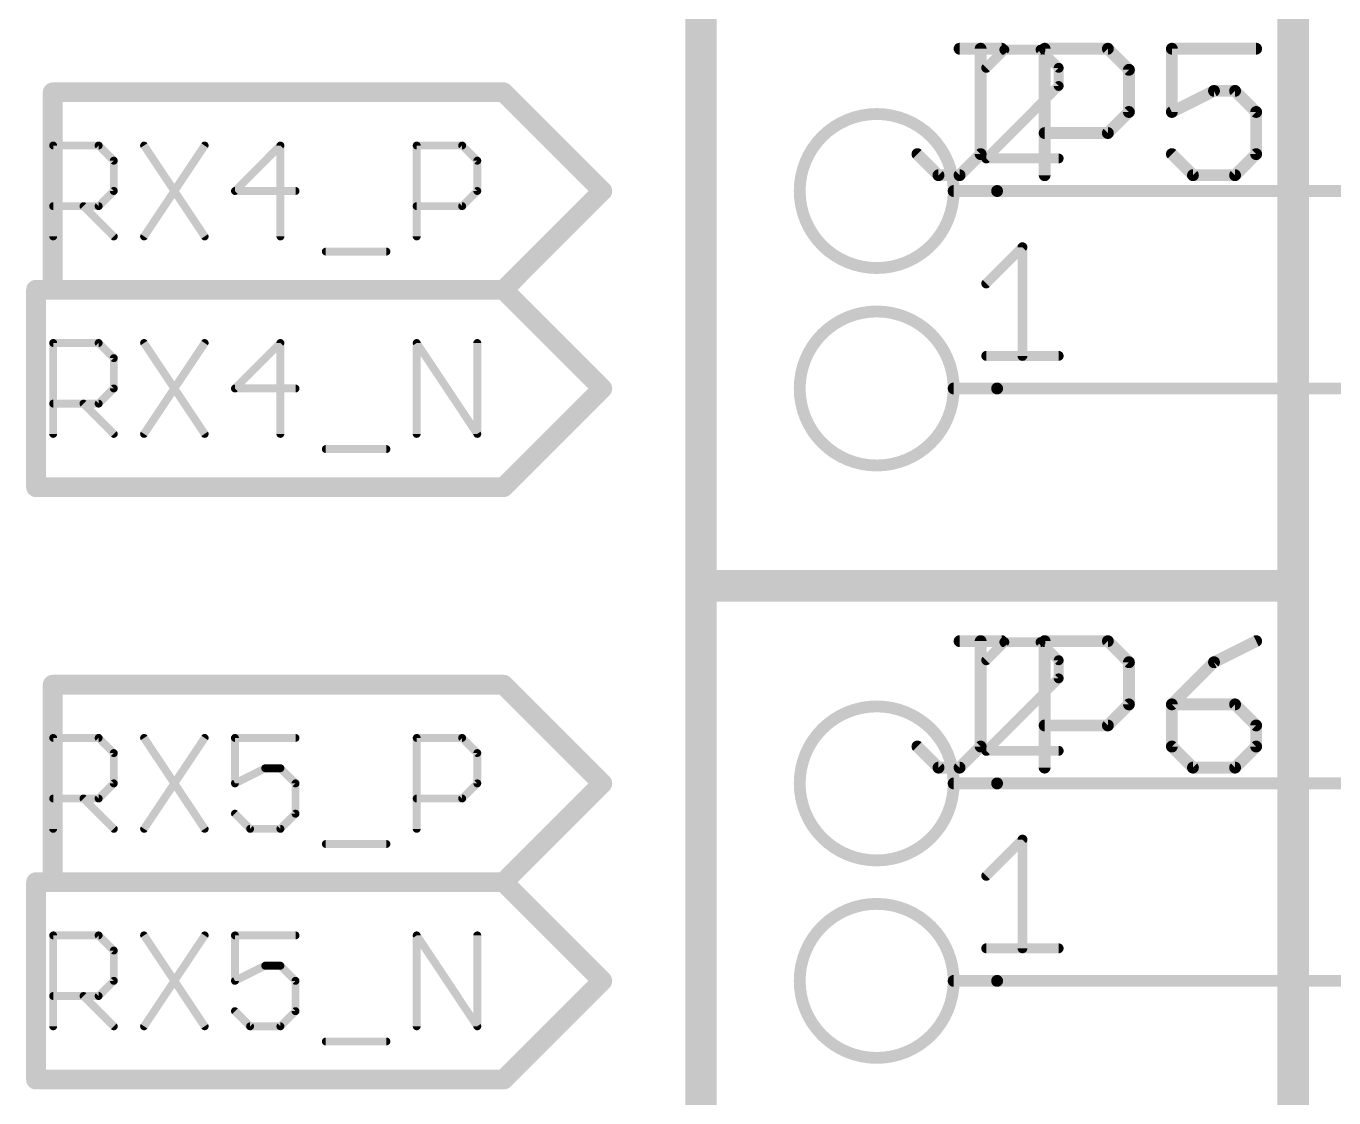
# Model space of a CAD drawing. Extents: x -72 to 265, y -97 to 216.
# Drawn here: x -70.91 to -54.09, y 56.92 to 70.7 of the extents above; entities that cross this region are included whole.
import ezdxf

# ---------------------------------------------------------------- set-up
doc = ezdxf.new("R2010")
doc.units = 0
for name, color, linetype in [('91', 94, 'CONTINUOUS'), ('94', 14, 'CONTINUOUS'), ('95', 251, 'CONTINUOUS')]:
    doc.layers.add(name, color=color, linetype=linetype)

msp = doc.modelspace()

# ---------------------------------------------------------------- linework, layer by layer
at = {"layer": '91', "const_width": 0.1524}
for points in [[(-45.72, 68.58), (-58.42, 68.58)], [(-45.72, 66.04), (-58.42, 66.04)], [(-45.72, 60.96), (-58.42, 60.96)], [(-45.72, 58.42), (-58.42, 58.42)]]:
    msp.add_lwpolyline(points, dxfattribs=at)
at = {"layer": '91', "const_width": 0.0762}
for points in [[(-58.42, 68.6181, 1), (-58.42, 68.5419)], [(-58.42, 66.0781, 1), (-58.42, 66.0019)], [(-58.42, 60.9981, 1), (-58.42, 60.9219)], [(-58.42, 58.4581, 1), (-58.42, 58.3819)]]:
    msp.add_lwpolyline(points, format="xyb", dxfattribs=at)
at = {"layer": '94'}
for points, const_width in [([(-62.23, 71.12), (-62.23, 63.5)], 0.4064), ([(-54.61, 63.5), (-54.61, 71.12)], 0.4064), ([(-58.42, 68.58), (-58.9788, 68.58)], 0.1524), ([(-58.42, 66.04), (-58.9788, 66.04)], 0.1524), ([(-62.23, 63.5), (-54.61, 63.5)], 0.4064), ([(-54.61, 63.5), (-62.23, 63.5)], 0.4064), ([(-62.23, 63.5), (-62.23, 55.88)], 0.4064), ([(-54.61, 55.88), (-54.61, 63.5)], 0.4064), ([(-58.42, 60.96), (-58.9788, 60.96)], 0.1524), ([(-58.42, 58.42), (-58.9788, 58.42)], 0.1524)]:
    msp.add_lwpolyline(points, dxfattribs=dict(at, const_width=const_width))
for points, const_width in [([(-59.9694, 67.5894, 1), (-59.9694, 69.5706, 1), (-59.9694, 67.5894)], 0.1524), ([(-58.9788, 68.6181, 1), (-58.9788, 68.5419)], 0.0762), ([(-58.42, 68.5419, 1), (-58.42, 68.6181)], 0.0762), ([(-59.9694, 65.0494, 1), (-59.9694, 67.0306, 1), (-59.9694, 65.0494)], 0.1524), ([(-58.9788, 66.0781, 1), (-58.9788, 66.0019)], 0.0762), ([(-58.42, 66.0019, 1), (-58.42, 66.0781)], 0.0762), ([(-62.23, 63.6016, 1), (-62.23, 63.3984)], 0.2032), ([(-62.23, 63.6016, 1), (-62.23, 63.3984)], 0.2032), ([(-62.1284, 63.5, 1), (-62.3316, 63.5)], 0.2032), ([(-54.5084, 63.5, 1), (-54.7116, 63.5)], 0.2032), ([(-54.61, 63.3984, 1), (-54.61, 63.6016)], 0.2032), ([(-54.61, 63.3984, 1), (-54.61, 63.6016)], 0.2032), ([(-62.3316, 63.5, 1), (-62.1284, 63.5)], 0.2032), ([(-54.7116, 63.5, 1), (-54.5084, 63.5)], 0.2032), ([(-59.9694, 59.9694, 1), (-59.9694, 61.9506, 1), (-59.9694, 59.9694)], 0.1524), ([(-58.9788, 60.9981, 1), (-58.9788, 60.9219)], 0.0762), ([(-58.42, 60.9219, 1), (-58.42, 60.9981)], 0.0762), ([(-59.9694, 57.4294, 1), (-59.9694, 59.4106, 1), (-59.9694, 57.4294)], 0.1524), ([(-58.9788, 58.4581, 1), (-58.9788, 58.3819)], 0.0762), ([(-58.42, 58.3819, 1), (-58.42, 58.4581)], 0.0762)]:
    msp.add_lwpolyline(points, format="xyb", dxfattribs=dict(at, const_width=const_width))
at = {"layer": '95'}
for points, const_width in [([(-58.9029, 70.4102), (-58.3606, 70.4102)], 0.1524), ([(-58.6318, 69.0544), (-58.6318, 70.4102)], 0.1524), ([(-58.3267, 70.3973), (-58.5597, 70.1643)], 0.127), ([(-57.8606, 70.3973), (-58.3267, 70.3973)], 0.127), ([(-57.6276, 70.1643), (-57.8606, 70.3973)], 0.127), ([(-57.8081, 68.7832), (-57.8081, 70.4102)], 0.1524), ([(-57.8081, 70.4102), (-56.9946, 70.4102)], 0.1524), ([(-56.9946, 70.4102), (-56.7235, 70.139)], 0.1524), ([(-55.0863, 70.4102), (-56.171, 70.4102)], 0.1524), ([(-56.171, 70.4102), (-56.171, 69.5967)], 0.1524), ([(-57.6276, 69.9312), (-57.6276, 70.1643)], 0.127), ([(-56.7235, 70.139), (-56.7235, 69.5967)], 0.1524), ([(-64.77, 69.85), (-70.5731, 69.85)], 0.254), ([(-70.5731, 67.31), (-70.5731, 69.85)], 0.254), ([(-63.5, 68.58), (-64.77, 69.85)], 0.254), ([(-58.5597, 68.9991), (-57.6276, 69.9312)], 0.127), ([(-56.171, 69.5967), (-55.6286, 69.8679)], 0.1524), ([(-55.6286, 69.8679), (-55.3575, 69.8679)], 0.1524), ([(-55.3575, 69.8679), (-55.0863, 69.5967)], 0.1524), ([(-56.7235, 69.5967), (-56.9946, 69.3255)], 0.1524), ([(-55.0863, 69.5967), (-55.0863, 69.0544)], 0.1524), ([(-56.9946, 69.3255), (-57.8081, 69.3255)], 0.1524), ([(-70.5662, 67.9958), (-70.5662, 69.1652)], 0.1016), ([(-70.5662, 69.1652), (-69.9815, 69.1652)], 0.1016), ([(-69.9815, 69.1652), (-69.7866, 68.9703)], 0.1016), ([(-69.3968, 69.1652), (-68.6172, 67.9958)], 0.1016), ([(-68.6172, 69.1652), (-69.3968, 67.9958)], 0.1016), ([(-67.6427, 69.1652), (-68.2274, 68.5805)], 0.1016), ([(-67.6427, 67.9958), (-67.6427, 69.1652)], 0.1016), ([(-65.8886, 67.9958), (-65.8886, 69.1652)], 0.1016), ([(-65.8886, 69.1652), (-65.3039, 69.1652)], 0.1016), ([(-65.3039, 69.1652), (-65.109, 68.9703)], 0.1016), ([(-69.7866, 68.9703), (-69.7866, 68.5805)], 0.1016), ([(-65.109, 68.9703), (-65.109, 68.5805)], 0.1016), ([(-59.4453, 69.0544), (-59.1741, 68.7832)], 0.1524), ([(-58.9029, 68.7832), (-58.6318, 69.0544)], 0.1524), ([(-57.6276, 68.9991), (-58.5597, 68.9991)], 0.127), ([(-55.8998, 68.7832), (-56.171, 69.0544)], 0.1524), ([(-55.0863, 69.0544), (-55.3575, 68.7832)], 0.1524), ([(-59.1741, 68.7832), (-58.9029, 68.7832)], 0.1524), ([(-55.3575, 68.7832), (-55.8998, 68.7832)], 0.1524), ([(-63.5, 68.58), (-64.77, 67.31)], 0.254), ([(-69.7866, 68.5805), (-69.9815, 68.3856)], 0.1016), ([(-68.2274, 68.5805), (-67.4478, 68.5805)], 0.1016), ([(-65.109, 68.5805), (-65.3039, 68.3856)], 0.1016), ([(-69.9815, 68.3856), (-70.5662, 68.3856)], 0.1016), ([(-70.1764, 68.3856), (-69.7866, 67.9958)], 0.1016), ([(-65.3039, 68.3856), (-65.8886, 68.3856)], 0.1016), ([(-67.058, 67.8009), (-66.2784, 67.8009)], 0.1016), ([(-58.5597, 67.3912), (-58.0936, 67.8573)], 0.127), ([(-58.0936, 67.8573), (-58.0936, 66.4591)], 0.127), ([(-64.77, 67.31), (-70.7873, 67.31)], 0.254), ([(-70.7873, 64.77), (-70.7873, 67.31)], 0.254), ([(-64.77, 67.31), (-70.5731, 67.31)], 0.254), ([(-63.5, 66.04), (-64.77, 67.31)], 0.254), ([(-70.5662, 65.4558), (-70.5662, 66.6252)], 0.1016), ([(-70.5662, 66.6252), (-69.9815, 66.6252)], 0.1016), ([(-69.9815, 66.6252), (-69.7866, 66.4303)], 0.1016), ([(-69.3968, 66.6252), (-68.6172, 65.4558)], 0.1016), ([(-68.6172, 66.6252), (-69.3968, 65.4558)], 0.1016), ([(-67.6427, 66.6252), (-68.2274, 66.0405)], 0.1016), ([(-67.6427, 65.4558), (-67.6427, 66.6252)], 0.1016), ([(-65.8886, 65.4558), (-65.8886, 66.6252)], 0.1016), ([(-65.8886, 66.6252), (-65.109, 65.4558)], 0.1016), ([(-65.109, 65.4558), (-65.109, 66.6252)], 0.1016), ([(-69.7866, 66.4303), (-69.7866, 66.0405)], 0.1016), ([(-58.5597, 66.4591), (-57.6276, 66.4591)], 0.127), ([(-63.5, 66.04), (-64.77, 64.77)], 0.254), ([(-69.7866, 66.0405), (-69.9815, 65.8456)], 0.1016), ([(-68.2274, 66.0405), (-67.4478, 66.0405)], 0.1016), ([(-69.9815, 65.8456), (-70.5662, 65.8456)], 0.1016), ([(-70.1764, 65.8456), (-69.7866, 65.4558)], 0.1016), ([(-67.058, 65.2609), (-66.2784, 65.2609)], 0.1016), ([(-64.77, 64.77), (-70.7873, 64.77)], 0.254), ([(-58.9029, 62.7902), (-58.3606, 62.7902)], 0.1524), ([(-58.6318, 61.4344), (-58.6318, 62.7902)], 0.1524), ([(-58.3267, 62.7773), (-58.5597, 62.5443)], 0.127), ([(-57.8606, 62.7773), (-58.3267, 62.7773)], 0.127), ([(-57.6276, 62.5443), (-57.8606, 62.7773)], 0.127), ([(-57.8081, 61.1632), (-57.8081, 62.7902)], 0.1524), ([(-57.8081, 62.7902), (-56.9946, 62.7902)], 0.1524), ([(-56.9946, 62.7902), (-56.7235, 62.519)], 0.1524), ([(-55.0863, 62.7902), (-55.6286, 62.519)], 0.1524), ([(-57.6276, 62.3112), (-57.6276, 62.5443)], 0.127), ([(-56.7235, 62.519), (-56.7235, 61.9767)], 0.1524), ([(-55.6286, 62.519), (-56.171, 61.9767)], 0.1524), ([(-64.77, 62.23), (-70.5731, 62.23)], 0.254), ([(-70.5731, 59.69), (-70.5731, 62.23)], 0.254), ([(-63.5, 60.96), (-64.77, 62.23)], 0.254), ([(-58.5597, 61.3791), (-57.6276, 62.3112)], 0.127), ([(-56.7235, 61.9767), (-56.9946, 61.7055)], 0.1524), ([(-56.171, 61.9767), (-56.171, 61.4344)], 0.1524), ([(-55.3575, 61.9767), (-56.171, 61.9767)], 0.1524), ([(-55.0863, 61.7055), (-55.3575, 61.9767)], 0.1524), ([(-56.9946, 61.7055), (-57.8081, 61.7055)], 0.1524), ([(-55.0863, 61.4344), (-55.0863, 61.7055)], 0.1524), ([(-70.5662, 60.3758), (-70.5662, 61.5452)], 0.1016), ([(-70.5662, 61.5452), (-69.9815, 61.5452)], 0.1016), ([(-69.9815, 61.5452), (-69.7866, 61.3503)], 0.1016), ([(-69.3968, 61.5452), (-68.6172, 60.3758)], 0.1016), ([(-68.6172, 61.5452), (-69.3968, 60.3758)], 0.1016), ([(-67.4478, 61.5452), (-68.2274, 61.5452)], 0.1016), ([(-68.2274, 61.5452), (-68.2274, 60.9605)], 0.1016), ([(-65.8886, 60.3758), (-65.8886, 61.5452)], 0.1016), ([(-65.8886, 61.5452), (-65.3039, 61.5452)], 0.1016), ([(-65.3039, 61.5452), (-65.109, 61.3503)], 0.1016), ([(-59.4453, 61.4344), (-59.1741, 61.1632)], 0.1524), ([(-58.9029, 61.1632), (-58.6318, 61.4344)], 0.1524), ([(-57.6276, 61.3791), (-58.5597, 61.3791)], 0.127), ([(-56.171, 61.4344), (-55.8998, 61.1632)], 0.1524), ([(-55.3575, 61.1632), (-55.0863, 61.4344)], 0.1524), ([(-69.7866, 61.3503), (-69.7866, 60.9605)], 0.1016), ([(-65.109, 61.3503), (-65.109, 60.9605)], 0.1016), ([(-68.2274, 60.9605), (-67.8376, 61.1554)], 0.1016), ([(-67.8376, 61.1554), (-67.6427, 61.1554)], 0.1016), ([(-67.6427, 61.1554), (-67.4478, 60.9605)], 0.1016), ([(-63.5, 60.96), (-64.77, 59.69)], 0.254), ([(-59.1741, 61.1632), (-58.9029, 61.1632)], 0.1524), ([(-55.8998, 61.1632), (-55.3575, 61.1632)], 0.1524), ([(-69.7866, 60.9605), (-69.9815, 60.7656)], 0.1016), ([(-67.4478, 60.9605), (-67.4478, 60.5707)], 0.1016), ([(-65.109, 60.9605), (-65.3039, 60.7656)], 0.1016), ([(-69.9815, 60.7656), (-70.5662, 60.7656)], 0.1016), ([(-70.1764, 60.7656), (-69.7866, 60.3758)], 0.1016), ([(-65.3039, 60.7656), (-65.8886, 60.7656)], 0.1016), ([(-68.0325, 60.3758), (-68.2274, 60.5707)], 0.1016), ([(-67.4478, 60.5707), (-67.6427, 60.3758)], 0.1016), ([(-67.6427, 60.3758), (-68.0325, 60.3758)], 0.1016), ([(-58.5597, 59.7712), (-58.0936, 60.2373)], 0.127), ([(-58.0936, 60.2373), (-58.0936, 58.8391)], 0.127), ([(-67.058, 60.1809), (-66.2784, 60.1809)], 0.1016), ([(-64.77, 59.69), (-70.7873, 59.69)], 0.254), ([(-70.7873, 57.15), (-70.7873, 59.69)], 0.254), ([(-64.77, 59.69), (-70.5731, 59.69)], 0.254), ([(-63.5, 58.42), (-64.77, 59.69)], 0.254), ([(-70.5662, 57.8358), (-70.5662, 59.0052)], 0.1016), ([(-70.5662, 59.0052), (-69.9815, 59.0052)], 0.1016), ([(-69.9815, 59.0052), (-69.7866, 58.8103)], 0.1016), ([(-69.3968, 59.0052), (-68.6172, 57.8358)], 0.1016), ([(-68.6172, 59.0052), (-69.3968, 57.8358)], 0.1016), ([(-67.4478, 59.0052), (-68.2274, 59.0052)], 0.1016), ([(-68.2274, 59.0052), (-68.2274, 58.4205)], 0.1016), ([(-65.8886, 57.8358), (-65.8886, 59.0052)], 0.1016), ([(-65.8886, 59.0052), (-65.109, 57.8358)], 0.1016), ([(-65.109, 57.8358), (-65.109, 59.0052)], 0.1016), ([(-58.5597, 58.8391), (-57.6276, 58.8391)], 0.127), ([(-69.7866, 58.8103), (-69.7866, 58.4205)], 0.1016), ([(-68.2274, 58.4205), (-67.8376, 58.6154)], 0.1016), ([(-67.8376, 58.6154), (-67.6427, 58.6154)], 0.1016), ([(-67.6427, 58.6154), (-67.4478, 58.4205)], 0.1016), ([(-69.7866, 58.4205), (-69.9815, 58.2256)], 0.1016), ([(-67.4478, 58.4205), (-67.4478, 58.0307)], 0.1016), ([(-63.5, 58.42), (-64.77, 57.15)], 0.254), ([(-69.9815, 58.2256), (-70.5662, 58.2256)], 0.1016), ([(-70.1764, 58.2256), (-69.7866, 57.8358)], 0.1016), ([(-68.0325, 57.8358), (-68.2274, 58.0307)], 0.1016), ([(-67.4478, 58.0307), (-67.6427, 57.8358)], 0.1016), ([(-67.6427, 57.8358), (-68.0325, 57.8358)], 0.1016), ([(-67.058, 57.6409), (-66.2784, 57.6409)], 0.1016), ([(-64.77, 57.15), (-70.7873, 57.15)], 0.254)]:
    msp.add_lwpolyline(points, dxfattribs=dict(at, const_width=const_width))
for points, const_width in [([(-58.9029, 70.4483, 1), (-58.9029, 70.3721)], 0.0762), ([(-58.5937, 70.4102, 1), (-58.6699, 70.4102)], 0.0762), ([(-58.3606, 70.3721, 1), (-58.3606, 70.4483)], 0.0762), ([(-58.3267, 70.429, 1), (-58.3267, 70.3655)], 0.0635), ([(-58.3042, 70.3748, 1), (-58.3491, 70.4197)], 0.0635), ([(-57.8382, 70.4197, 1), (-57.8831, 70.3748)], 0.0635), ([(-57.8606, 70.3655, 1), (-57.8606, 70.429)], 0.0635), ([(-57.77, 70.4102, 1), (-57.8462, 70.4102)], 0.0762), ([(-57.8081, 70.4483, 1), (-57.8081, 70.3721)], 0.0762), ([(-56.9677, 70.4371, 1), (-57.0216, 70.3832)], 0.0762), ([(-56.9946, 70.3721, 1), (-56.9946, 70.4483)], 0.0762), ([(-56.171, 70.4483, 1), (-56.171, 70.3721)], 0.0762), ([(-56.1329, 70.4102, 1), (-56.2091, 70.4102)], 0.0762), ([(-55.0863, 70.3721, 1), (-55.0863, 70.4483)], 0.0762), ([(-58.5822, 70.1867, 1), (-58.5372, 70.1418)], 0.0635), ([(-57.5958, 70.1643, 1), (-57.6593, 70.1643)], 0.0635), ([(-57.65, 70.1418, 1), (-57.6051, 70.1867)], 0.0635), ([(-56.6854, 70.139, 1), (-56.7616, 70.139)], 0.0762), ([(-56.7504, 70.1121, 1), (-56.6965, 70.166)], 0.0762), ([(-70.5731, 69.9135, 1), (-70.5731, 69.7865)], 0.127), ([(-70.5096, 69.85, 1), (-70.6366, 69.85)], 0.127), ([(-64.7251, 69.8949, 1), (-64.8149, 69.8051)], 0.127), ([(-64.77, 69.7865, 1), (-64.77, 69.9135)], 0.127), ([(-57.6593, 69.9312, 1), (-57.5958, 69.9312)], 0.0635), ([(-57.6051, 69.9088, 1), (-57.65, 69.9537)], 0.0635), ([(-55.6286, 69.906, 1), (-55.6286, 69.8298)], 0.0762), ([(-55.6116, 69.8338, 1), (-55.6457, 69.9019)], 0.0762), ([(-55.3305, 69.8948, 1), (-55.3844, 69.8409)], 0.0762), ([(-55.3575, 69.8298, 1), (-55.3575, 69.906)], 0.0762), ([(-56.6965, 69.5698, 1), (-56.7504, 69.6236)], 0.0762), ([(-56.188, 69.6308, 1), (-56.1539, 69.5626)], 0.0762), ([(-55.0482, 69.5967, 1), (-55.1244, 69.5967)], 0.0762), ([(-56.7616, 69.5967, 1), (-56.6854, 69.5967)], 0.0762), ([(-56.2091, 69.5967, 1), (-56.1329, 69.5967)], 0.0762), ([(-55.1132, 69.5698, 1), (-55.0594, 69.6236)], 0.0762), ([(-57.8081, 69.3636, 1), (-57.8081, 69.2874)], 0.0762), ([(-57.0216, 69.3525, 1), (-56.9677, 69.2986)], 0.0762), ([(-56.9946, 69.2874, 1), (-56.9946, 69.3636)], 0.0762), ([(-70.5408, 69.1652, 1), (-70.5916, 69.1652)], 0.0508), ([(-70.5662, 69.1906, 1), (-70.5662, 69.1398)], 0.0508), ([(-69.9635, 69.1832, 1), (-69.9995, 69.1472)], 0.0508), ([(-69.9815, 69.1398, 1), (-69.9815, 69.1906)], 0.0508), ([(-69.3757, 69.1793, 1), (-69.4179, 69.1511)], 0.0508), ([(-68.5961, 69.1511, 1), (-68.6383, 69.1793)], 0.0508), ([(-67.6173, 69.1652, 1), (-67.6681, 69.1652)], 0.0508), ([(-67.6247, 69.1472, 1), (-67.6607, 69.1832)], 0.0508), ([(-65.8632, 69.1652, 1), (-65.914, 69.1652)], 0.0508), ([(-65.8886, 69.1906, 1), (-65.8886, 69.1398)], 0.0508), ([(-65.286, 69.1832, 1), (-65.3219, 69.1472)], 0.0508), ([(-65.3039, 69.1398, 1), (-65.3039, 69.1906)], 0.0508), ([(-69.7612, 68.9703, 1), (-69.812, 68.9703)], 0.0508), ([(-69.8046, 68.9523, 1), (-69.7686, 68.9883)], 0.0508), ([(-65.0836, 68.9703, 1), (-65.1344, 68.9703)], 0.0508), ([(-65.127, 68.9523, 1), (-65.0911, 68.9883)], 0.0508), ([(-59.4183, 69.0813, 1), (-59.4722, 69.0274)], 0.0762), ([(-58.6699, 69.0544, 1), (-58.5937, 69.0544)], 0.0762), ([(-58.6048, 69.0274, 1), (-58.6587, 69.0813)], 0.0762), ([(-58.5597, 69.0309, 1), (-58.5597, 68.9673)], 0.0635), ([(-58.5822, 69.0216, 1), (-58.5372, 68.9766)], 0.0635), ([(-57.6276, 68.9673, 1), (-57.6276, 69.0309)], 0.0635), ([(-56.144, 69.0813, 1), (-56.1979, 69.0274)], 0.0762), ([(-55.1244, 69.0544, 1), (-55.0482, 69.0544)], 0.0762), ([(-55.0594, 69.0274, 1), (-55.1132, 69.0813)], 0.0762), ([(-59.1741, 68.8213, 1), (-59.1741, 68.7451)], 0.0762), ([(-59.2011, 68.7563, 1), (-59.1472, 68.8101)], 0.0762), ([(-58.9299, 68.8101, 1), (-58.876, 68.7563)], 0.0762), ([(-58.9029, 68.7451, 1), (-58.9029, 68.8213)], 0.0762), ([(-55.8998, 68.8213, 1), (-55.8998, 68.7451)], 0.0762), ([(-55.9267, 68.7563, 1), (-55.8729, 68.8101)], 0.0762), ([(-55.3844, 68.8101, 1), (-55.3305, 68.7563)], 0.0762), ([(-55.3575, 68.7451, 1), (-55.3575, 68.8213)], 0.0762), ([(-63.4551, 68.5351, 1), (-63.5449, 68.6249)], 0.127), ([(-63.5449, 68.5351, 1), (-63.4551, 68.6249)], 0.127), ([(-57.8462, 68.7832, 1), (-57.77, 68.7832)], 0.0762), ([(-69.812, 68.5805, 1), (-69.7612, 68.5805)], 0.0508), ([(-69.7686, 68.5625, 1), (-69.8046, 68.5985)], 0.0508), ([(-68.2454, 68.5985, 1), (-68.2094, 68.5625)], 0.0508), ([(-68.2274, 68.6059, 1), (-68.2274, 68.5551)], 0.0508), ([(-67.4478, 68.5551, 1), (-67.4478, 68.6059)], 0.0508), ([(-65.1344, 68.5805, 1), (-65.0836, 68.5805)], 0.0508), ([(-65.0911, 68.5625, 1), (-65.127, 68.5985)], 0.0508), ([(-70.5662, 68.411, 1), (-70.5662, 68.3602)], 0.0508), ([(-70.1584, 68.4036, 1), (-70.1944, 68.3676)], 0.0508), ([(-69.9995, 68.4036, 1), (-69.9635, 68.3676)], 0.0508), ([(-69.9815, 68.3602, 1), (-69.9815, 68.411)], 0.0508), ([(-65.8886, 68.411, 1), (-65.8886, 68.3602)], 0.0508), ([(-65.3219, 68.4036, 1), (-65.286, 68.3676)], 0.0508), ([(-65.3039, 68.3602, 1), (-65.3039, 68.411)], 0.0508), ([(-70.5916, 67.9958, 1), (-70.5408, 67.9958)], 0.0508), ([(-69.8046, 67.9778, 1), (-69.7686, 68.0138)], 0.0508), ([(-69.4179, 68.0099, 1), (-69.3757, 67.9817)], 0.0508), ([(-68.6383, 67.9817, 1), (-68.5961, 68.0099)], 0.0508), ([(-67.6681, 67.9958, 1), (-67.6173, 67.9958)], 0.0508), ([(-65.914, 67.9958, 1), (-65.8632, 67.9958)], 0.0508), ([(-67.058, 67.8263, 1), (-67.058, 67.7755)], 0.0508), ([(-66.2784, 67.7755, 1), (-66.2784, 67.8263)], 0.0508), ([(-58.0619, 67.8573, 1), (-58.1254, 67.8573)], 0.0635), ([(-58.0712, 67.8348, 1), (-58.1161, 67.8797)], 0.0635), ([(-70.7873, 67.3735, 1), (-70.7873, 67.2465)], 0.127), ([(-70.7238, 67.31, 1), (-70.8508, 67.31)], 0.127), ([(-70.5731, 67.3735, 1), (-70.5731, 67.2465)], 0.127), ([(-70.6366, 67.31, 1), (-70.5096, 67.31)], 0.127), ([(-64.7251, 67.3549, 1), (-64.8149, 67.2651)], 0.127), ([(-64.8149, 67.3549, 1), (-64.7251, 67.2651)], 0.127), ([(-64.77, 67.2465, 1), (-64.77, 67.3735)], 0.127), ([(-64.77, 67.2465, 1), (-64.77, 67.3735)], 0.127), ([(-58.5822, 67.4137, 1), (-58.5372, 67.3688)], 0.0635), ([(-70.5408, 66.6252, 1), (-70.5916, 66.6252)], 0.0508), ([(-70.5662, 66.6506, 1), (-70.5662, 66.5998)], 0.0508), ([(-69.9635, 66.6432, 1), (-69.9995, 66.6072)], 0.0508), ([(-69.9815, 66.5998, 1), (-69.9815, 66.6506)], 0.0508), ([(-69.3757, 66.6393, 1), (-69.4179, 66.6111)], 0.0508), ([(-68.5961, 66.6111, 1), (-68.6383, 66.6393)], 0.0508), ([(-67.6173, 66.6252, 1), (-67.6681, 66.6252)], 0.0508), ([(-67.6247, 66.6072, 1), (-67.6607, 66.6432)], 0.0508), ([(-65.8632, 66.6252, 1), (-65.914, 66.6252)], 0.0508), ([(-65.8675, 66.6393, 1), (-65.9097, 66.6111)], 0.0508), ([(-65.0836, 66.6252, 1), (-65.1344, 66.6252)], 0.0508), ([(-69.7612, 66.4303, 1), (-69.812, 66.4303)], 0.0508), ([(-69.8046, 66.4123, 1), (-69.7686, 66.4483)], 0.0508), ([(-58.5597, 66.4909, 1), (-58.5597, 66.4274)], 0.0635), ([(-58.1254, 66.4591, 1), (-58.0619, 66.4591)], 0.0635), ([(-57.6276, 66.4274, 1), (-57.6276, 66.4909)], 0.0635), ([(-63.4551, 65.9951, 1), (-63.5449, 66.0849)], 0.127), ([(-63.5449, 65.9951, 1), (-63.4551, 66.0849)], 0.127), ([(-69.812, 66.0405, 1), (-69.7612, 66.0405)], 0.0508), ([(-69.7686, 66.0225, 1), (-69.8046, 66.0585)], 0.0508), ([(-68.2454, 66.0585, 1), (-68.2094, 66.0225)], 0.0508), ([(-68.2274, 66.0659, 1), (-68.2274, 66.0151)], 0.0508), ([(-67.4478, 66.0151, 1), (-67.4478, 66.0659)], 0.0508), ([(-70.5662, 65.871, 1), (-70.5662, 65.8202)], 0.0508), ([(-70.1584, 65.8636, 1), (-70.1944, 65.8276)], 0.0508), ([(-69.9995, 65.8636, 1), (-69.9635, 65.8276)], 0.0508), ([(-69.9815, 65.8202, 1), (-69.9815, 65.871)], 0.0508), ([(-70.5916, 65.4558, 1), (-70.5408, 65.4558)], 0.0508), ([(-69.8046, 65.4378, 1), (-69.7686, 65.4738)], 0.0508), ([(-69.4179, 65.4699, 1), (-69.3757, 65.4417)], 0.0508), ([(-68.6383, 65.4417, 1), (-68.5961, 65.4699)], 0.0508), ([(-67.6681, 65.4558, 1), (-67.6173, 65.4558)], 0.0508), ([(-65.914, 65.4558, 1), (-65.8632, 65.4558)], 0.0508), ([(-65.1344, 65.4558, 1), (-65.0836, 65.4558)], 0.0508), ([(-65.1301, 65.4417, 1), (-65.0879, 65.4699)], 0.0508), ([(-67.058, 65.2863, 1), (-67.058, 65.2355)], 0.0508), ([(-66.2784, 65.2355, 1), (-66.2784, 65.2863)], 0.0508), ([(-70.7873, 64.8335, 1), (-70.7873, 64.7065)], 0.127), ([(-70.8508, 64.77, 1), (-70.7238, 64.77)], 0.127), ([(-64.8149, 64.8149, 1), (-64.7251, 64.7251)], 0.127), ([(-64.77, 64.7065, 1), (-64.77, 64.8335)], 0.127), ([(-58.9029, 62.8283, 1), (-58.9029, 62.7521)], 0.0762), ([(-58.5937, 62.7902, 1), (-58.6699, 62.7902)], 0.0762), ([(-58.3606, 62.7521, 1), (-58.3606, 62.8283)], 0.0762), ([(-58.3267, 62.809, 1), (-58.3267, 62.7455)], 0.0635), ([(-58.3042, 62.7548, 1), (-58.3491, 62.7997)], 0.0635), ([(-57.8382, 62.7997, 1), (-57.8831, 62.7548)], 0.0635), ([(-57.8606, 62.7455, 1), (-57.8606, 62.809)], 0.0635), ([(-57.77, 62.7902, 1), (-57.8462, 62.7902)], 0.0762), ([(-57.8081, 62.8283, 1), (-57.8081, 62.7521)], 0.0762), ([(-56.9677, 62.8171, 1), (-57.0216, 62.7632)], 0.0762), ([(-56.9946, 62.7521, 1), (-56.9946, 62.8283)], 0.0762), ([(-55.0693, 62.7561, 1), (-55.1033, 62.8243)], 0.0762), ([(-57.5958, 62.5443, 1), (-57.6593, 62.5443)], 0.0635), ([(-58.5822, 62.5667, 1), (-58.5372, 62.5218)], 0.0635), ([(-57.65, 62.5218, 1), (-57.6051, 62.5667)], 0.0635), ([(-56.6854, 62.519, 1), (-56.7616, 62.519)], 0.0762), ([(-56.7504, 62.4921, 1), (-56.6965, 62.546)], 0.0762), ([(-55.6457, 62.5531, 1), (-55.6116, 62.4849)], 0.0762), ([(-55.6017, 62.4921, 1), (-55.6556, 62.546)], 0.0762), ([(-70.5731, 62.2935, 1), (-70.5731, 62.1665)], 0.127), ([(-70.5096, 62.23, 1), (-70.6366, 62.23)], 0.127), ([(-64.7251, 62.2749, 1), (-64.8149, 62.1851)], 0.127), ([(-64.77, 62.1665, 1), (-64.77, 62.2935)], 0.127), ([(-57.6593, 62.3112, 1), (-57.5958, 62.3112)], 0.0635), ([(-57.6051, 62.2888, 1), (-57.65, 62.3337)], 0.0635), ([(-56.7616, 61.9767, 1), (-56.6854, 61.9767)], 0.0762), ([(-56.6965, 61.9498, 1), (-56.7504, 62.0036)], 0.0762), ([(-56.1329, 61.9767, 1), (-56.2091, 61.9767)], 0.0762), ([(-56.171, 62.0148, 1), (-56.171, 61.9386)], 0.0762), ([(-56.1979, 62.0036, 1), (-56.144, 61.9498)], 0.0762), ([(-55.3305, 62.0036, 1), (-55.3844, 61.9498)], 0.0762), ([(-55.3575, 61.9386, 1), (-55.3575, 62.0148)], 0.0762), ([(-57.8081, 61.7436, 1), (-57.8081, 61.6674)], 0.0762), ([(-57.0216, 61.7325, 1), (-56.9677, 61.6786)], 0.0762), ([(-56.9946, 61.6674, 1), (-56.9946, 61.7436)], 0.0762), ([(-55.0482, 61.7055, 1), (-55.1244, 61.7055)], 0.0762), ([(-55.1132, 61.6786, 1), (-55.0594, 61.7325)], 0.0762), ([(-70.5408, 61.5452, 1), (-70.5916, 61.5452)], 0.0508), ([(-70.5662, 61.5706, 1), (-70.5662, 61.5198)], 0.0508), ([(-69.9635, 61.5632, 1), (-69.9995, 61.5272)], 0.0508), ([(-69.9815, 61.5198, 1), (-69.9815, 61.5706)], 0.0508), ([(-69.3757, 61.5593, 1), (-69.4179, 61.5311)], 0.0508), ([(-68.5961, 61.5311, 1), (-68.6383, 61.5593)], 0.0508), ([(-68.2274, 61.5706, 1), (-68.2274, 61.5198)], 0.0508), ([(-68.202, 61.5452, 1), (-68.2528, 61.5452)], 0.0508), ([(-67.4478, 61.5198, 1), (-67.4478, 61.5706)], 0.0508), ([(-65.8632, 61.5452, 1), (-65.914, 61.5452)], 0.0508), ([(-65.8886, 61.5706, 1), (-65.8886, 61.5198)], 0.0508), ([(-65.286, 61.5632, 1), (-65.3219, 61.5272)], 0.0508), ([(-65.3039, 61.5198, 1), (-65.3039, 61.5706)], 0.0508), ([(-59.4183, 61.4613, 1), (-59.4722, 61.4074)], 0.0762), ([(-58.6699, 61.4344, 1), (-58.5937, 61.4344)], 0.0762), ([(-58.6048, 61.4074, 1), (-58.6587, 61.4613)], 0.0762), ([(-58.5822, 61.4016, 1), (-58.5372, 61.3566)], 0.0635), ([(-58.5597, 61.4109, 1), (-58.5597, 61.3473)], 0.0635), ([(-57.6276, 61.3473, 1), (-57.6276, 61.4109)], 0.0635), ([(-56.144, 61.4613, 1), (-56.1979, 61.4074)], 0.0762), ([(-56.2091, 61.4344, 1), (-56.1329, 61.4344)], 0.0762), ([(-55.1244, 61.4344, 1), (-55.0482, 61.4344)], 0.0762), ([(-55.0594, 61.4074, 1), (-55.1132, 61.4613)], 0.0762), ([(-69.7612, 61.3503, 1), (-69.812, 61.3503)], 0.0508), ([(-69.8046, 61.3323, 1), (-69.7686, 61.3683)], 0.0508), ([(-65.0836, 61.3503, 1), (-65.1344, 61.3503)], 0.0508), ([(-65.127, 61.3323, 1), (-65.0911, 61.3683)], 0.0508), ([(-67.8376, 61.1808, 1), (-67.8376, 61.13)], 0.0508), ([(-67.8262, 61.1327, 1), (-67.849, 61.1781)], 0.0508), ([(-67.6247, 61.1734, 1), (-67.6607, 61.1374)], 0.0508), ([(-67.6427, 61.13, 1), (-67.6427, 61.1808)], 0.0508), ([(-63.4551, 60.9151, 1), (-63.5449, 61.0049)], 0.127), ([(-59.1741, 61.2013, 1), (-59.1741, 61.1251)], 0.0762), ([(-59.2011, 61.1363, 1), (-59.1472, 61.1901)], 0.0762), ([(-58.9299, 61.1901, 1), (-58.876, 61.1363)], 0.0762), ([(-58.9029, 61.1251, 1), (-58.9029, 61.2013)], 0.0762), ([(-57.8462, 61.1632, 1), (-57.77, 61.1632)], 0.0762), ([(-55.8998, 61.2013, 1), (-55.8998, 61.1251)], 0.0762), ([(-55.9267, 61.1363, 1), (-55.8729, 61.1901)], 0.0762), ([(-55.3844, 61.1901, 1), (-55.3305, 61.1363)], 0.0762), ([(-55.3575, 61.1251, 1), (-55.3575, 61.2013)], 0.0762), ([(-69.812, 60.9605, 1), (-69.7612, 60.9605)], 0.0508), ([(-69.7686, 60.9425, 1), (-69.8046, 60.9785)], 0.0508), ([(-68.2388, 60.9832, 1), (-68.216, 60.9378)], 0.0508), ([(-68.2528, 60.9605, 1), (-68.202, 60.9605)], 0.0508), ([(-67.4224, 60.9605, 1), (-67.4732, 60.9605)], 0.0508), ([(-67.4658, 60.9425, 1), (-67.4298, 60.9785)], 0.0508), ([(-65.1344, 60.9605, 1), (-65.0836, 60.9605)], 0.0508), ([(-65.0911, 60.9425, 1), (-65.127, 60.9785)], 0.0508), ([(-63.5449, 60.9151, 1), (-63.4551, 61.0049)], 0.127), ([(-70.5662, 60.791, 1), (-70.5662, 60.7402)], 0.0508), ([(-70.1584, 60.7836, 1), (-70.1944, 60.7476)], 0.0508), ([(-69.9995, 60.7836, 1), (-69.9635, 60.7476)], 0.0508), ([(-69.9815, 60.7402, 1), (-69.9815, 60.791)], 0.0508), ([(-65.8886, 60.791, 1), (-65.8886, 60.7402)], 0.0508), ([(-65.3219, 60.7836, 1), (-65.286, 60.7476)], 0.0508), ([(-65.3039, 60.7402, 1), (-65.3039, 60.791)], 0.0508), ([(-68.2094, 60.5887, 1), (-68.2454, 60.5527)], 0.0508), ([(-67.4732, 60.5707, 1), (-67.4224, 60.5707)], 0.0508), ([(-67.4298, 60.5527, 1), (-67.4658, 60.5887)], 0.0508), ([(-69.8046, 60.3578, 1), (-69.7686, 60.3938)], 0.0508), ([(-69.4179, 60.3899, 1), (-69.3757, 60.3617)], 0.0508), ([(-68.6383, 60.3617, 1), (-68.5961, 60.3899)], 0.0508), ([(-68.0325, 60.4012, 1), (-68.0325, 60.3504)], 0.0508), ([(-68.0505, 60.3578, 1), (-68.0145, 60.3938)], 0.0508), ([(-67.6607, 60.3938, 1), (-67.6247, 60.3578)], 0.0508), ([(-67.6427, 60.3504, 1), (-67.6427, 60.4012)], 0.0508), ([(-70.5916, 60.3758, 1), (-70.5408, 60.3758)], 0.0508), ([(-65.914, 60.3758, 1), (-65.8632, 60.3758)], 0.0508), ([(-58.0619, 60.2373, 1), (-58.1254, 60.2373)], 0.0635), ([(-58.0712, 60.2148, 1), (-58.1161, 60.2597)], 0.0635), ([(-67.058, 60.2063, 1), (-67.058, 60.1555)], 0.0508), ([(-66.2784, 60.1555, 1), (-66.2784, 60.2063)], 0.0508), ([(-70.7873, 59.7535, 1), (-70.7873, 59.6265)], 0.127), ([(-70.7238, 59.69, 1), (-70.8508, 59.69)], 0.127), ([(-70.5731, 59.7535, 1), (-70.5731, 59.6265)], 0.127), ([(-70.6366, 59.69, 1), (-70.5096, 59.69)], 0.127), ([(-64.7251, 59.7349, 1), (-64.8149, 59.6451)], 0.127), ([(-64.8149, 59.7349, 1), (-64.7251, 59.6451)], 0.127), ([(-64.77, 59.6265, 1), (-64.77, 59.7535)], 0.127), ([(-64.77, 59.6265, 1), (-64.77, 59.7535)], 0.127), ([(-58.5822, 59.7937, 1), (-58.5372, 59.7488)], 0.0635), ([(-70.5408, 59.0052, 1), (-70.5916, 59.0052)], 0.0508), ([(-70.5662, 59.0306, 1), (-70.5662, 58.9798)], 0.0508), ([(-69.9635, 59.0232, 1), (-69.9995, 58.9872)], 0.0508), ([(-69.9815, 58.9798, 1), (-69.9815, 59.0306)], 0.0508), ([(-69.3757, 59.0193, 1), (-69.4179, 58.9911)], 0.0508), ([(-68.5961, 58.9911, 1), (-68.6383, 59.0193)], 0.0508), ([(-68.2274, 59.0306, 1), (-68.2274, 58.9798)], 0.0508), ([(-68.202, 59.0052, 1), (-68.2528, 59.0052)], 0.0508), ([(-67.4478, 58.9798, 1), (-67.4478, 59.0306)], 0.0508), ([(-65.8632, 59.0052, 1), (-65.914, 59.0052)], 0.0508), ([(-65.8675, 59.0193, 1), (-65.9097, 58.9911)], 0.0508), ([(-65.0836, 59.0052, 1), (-65.1344, 59.0052)], 0.0508), ([(-58.5597, 58.8709, 1), (-58.5597, 58.8073)], 0.0635), ([(-57.6276, 58.8073, 1), (-57.6276, 58.8709)], 0.0635), ([(-69.7612, 58.8103, 1), (-69.812, 58.8103)], 0.0508), ([(-69.8046, 58.7923, 1), (-69.7686, 58.8283)], 0.0508), ([(-58.1254, 58.8391, 1), (-58.0619, 58.8391)], 0.0635), ([(-67.8376, 58.6408, 1), (-67.8376, 58.59)], 0.0508), ([(-67.8262, 58.5927, 1), (-67.849, 58.6381)], 0.0508), ([(-67.6247, 58.6334, 1), (-67.6607, 58.5974)], 0.0508), ([(-67.6427, 58.59, 1), (-67.6427, 58.6408)], 0.0508), ([(-69.812, 58.4205, 1), (-69.7612, 58.4205)], 0.0508), ([(-69.7686, 58.4025, 1), (-69.8046, 58.4385)], 0.0508), ([(-68.2388, 58.4432, 1), (-68.216, 58.3978)], 0.0508), ([(-68.2528, 58.4205, 1), (-68.202, 58.4205)], 0.0508), ([(-67.4224, 58.4205, 1), (-67.4732, 58.4205)], 0.0508), ([(-67.4658, 58.4025, 1), (-67.4298, 58.4385)], 0.0508), ([(-63.4551, 58.3751, 1), (-63.5449, 58.4649)], 0.127), ([(-63.5449, 58.3751, 1), (-63.4551, 58.4649)], 0.127), ([(-70.5662, 58.251, 1), (-70.5662, 58.2002)], 0.0508), ([(-70.1584, 58.2436, 1), (-70.1944, 58.2076)], 0.0508), ([(-69.9995, 58.2436, 1), (-69.9635, 58.2076)], 0.0508), ([(-69.9815, 58.2002, 1), (-69.9815, 58.251)], 0.0508), ([(-68.2094, 58.0487, 1), (-68.2454, 58.0127)], 0.0508), ([(-67.4732, 58.0307, 1), (-67.4224, 58.0307)], 0.0508), ([(-67.4298, 58.0127, 1), (-67.4658, 58.0487)], 0.0508), ([(-70.5916, 57.8358, 1), (-70.5408, 57.8358)], 0.0508), ([(-69.8046, 57.8178, 1), (-69.7686, 57.8538)], 0.0508), ([(-69.4179, 57.8499, 1), (-69.3757, 57.8217)], 0.0508), ([(-68.6383, 57.8217, 1), (-68.5961, 57.8499)], 0.0508), ([(-68.0325, 57.8612, 1), (-68.0325, 57.8104)], 0.0508), ([(-68.0505, 57.8178, 1), (-68.0145, 57.8538)], 0.0508), ([(-67.6607, 57.8538, 1), (-67.6247, 57.8178)], 0.0508), ([(-67.6427, 57.8104, 1), (-67.6427, 57.8612)], 0.0508), ([(-65.914, 57.8358, 1), (-65.8632, 57.8358)], 0.0508), ([(-65.1344, 57.8358, 1), (-65.0836, 57.8358)], 0.0508), ([(-65.1301, 57.8217, 1), (-65.0879, 57.8499)], 0.0508), ([(-67.058, 57.6663, 1), (-67.058, 57.6155)], 0.0508), ([(-66.2784, 57.6155, 1), (-66.2784, 57.6663)], 0.0508), ([(-70.7873, 57.2135, 1), (-70.7873, 57.0865)], 0.127), ([(-64.8149, 57.1949, 1), (-64.7251, 57.1051)], 0.127), ([(-64.77, 57.0865, 1), (-64.77, 57.2135)], 0.127), ([(-70.8508, 57.15, 1), (-70.7238, 57.15)], 0.127)]:
    msp.add_lwpolyline(points, format="xyb", dxfattribs=dict(at, const_width=const_width))

doc.saveas('drawing.dxf')
